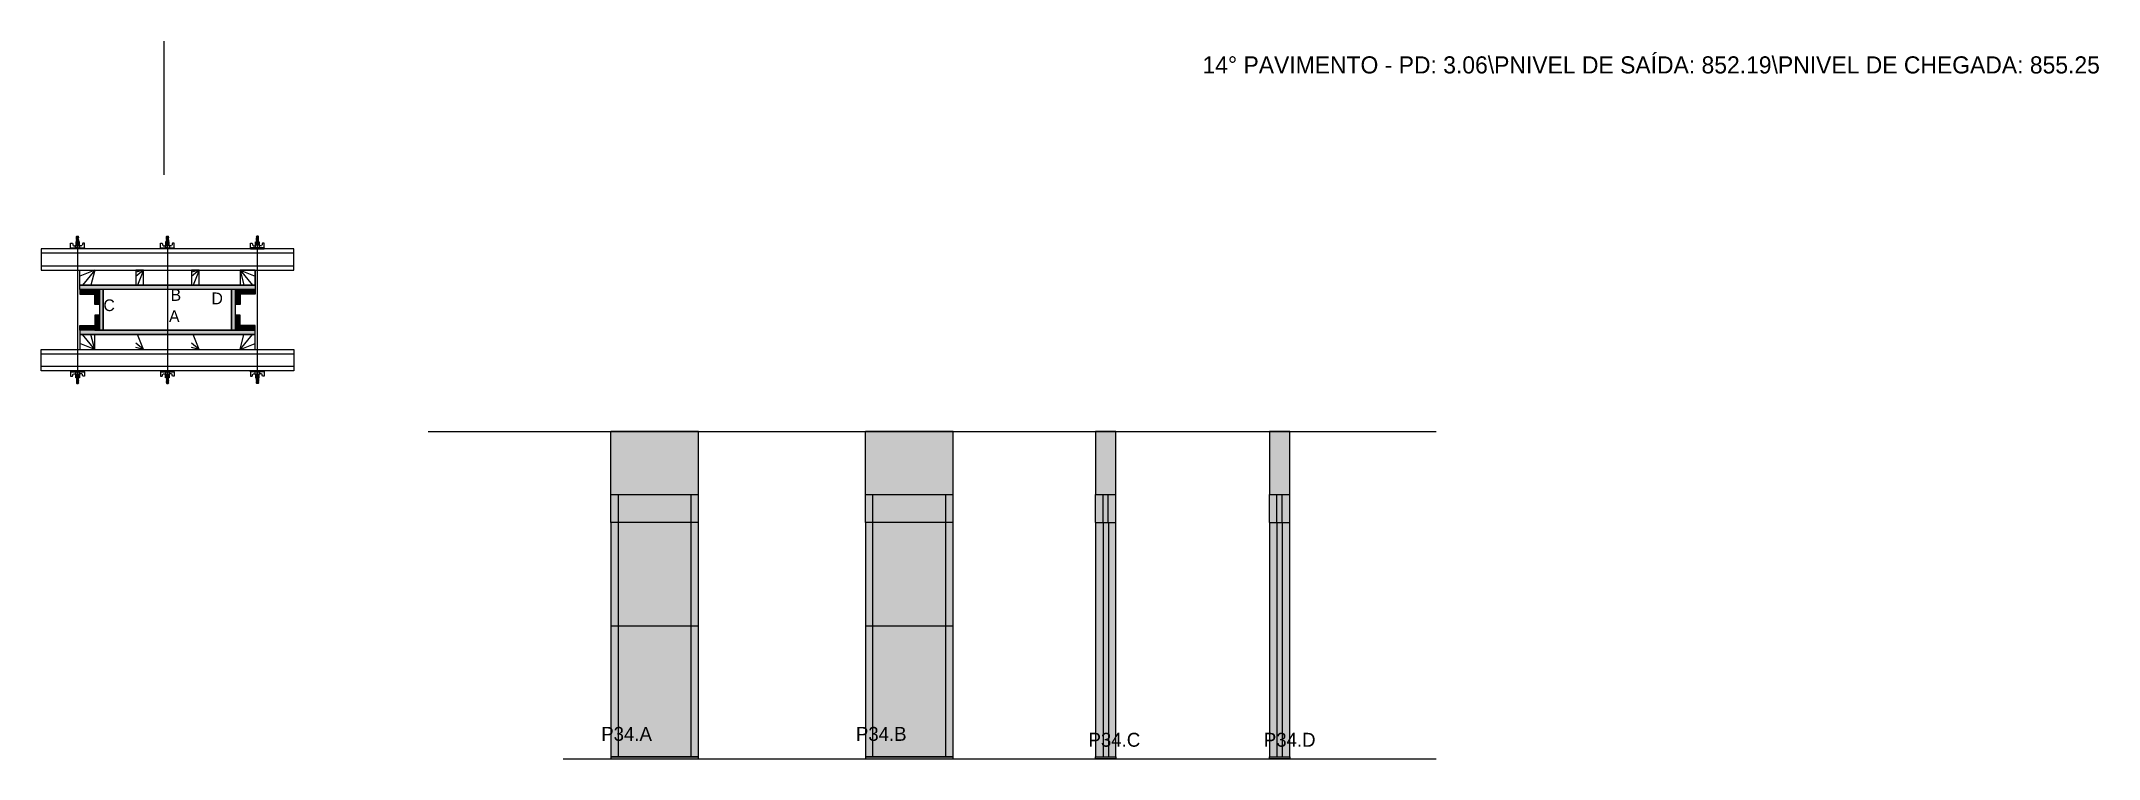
# Model space of a CAD drawing. Header units: metres. Extents: x 7352 to 9275, y 1693 to 2364.
import ezdxf

# ---------------------------------------------------------------- set-up
doc = ezdxf.new("R2010")
doc.units = ezdxf.units.M
for name, color, linetype in [('CHAPA', 7, 'Continuous'), ('COTA', 7, 'Continuous'), ('Hachura', 7, 'Continuous'), ('Madeira', 7, 'Continuous'), ('NOMENCLATURA', 7, 'Continuous'), ('Nível', 7, 'Continuous'), ('Painéis', 7, 'Continuous'), ('Perfil Metálico', 7, 'Continuous'), ('SARR_2.2x7', 7, 'Continuous'), ('SARRAFO', 7, 'Continuous'), ('Texto Seção', 7, 'Continuous'), ('TEXTO_GERAL', 7, 'Continuous')]:
    doc.layers.add(name, color=color, linetype=linetype)

msp = doc.modelspace()

# ---------------------------------------------------------------- hatches: boundary and pattern name
at = {"layer": 'COTA'}
h = msp.add_hatch(color=7, dxfattribs=at)
h.dxf.hatch_style = 1
h.paths.add_polyline_path([(7884.8, 1999.3), (7884.8, 1940.3), (7884.8, 1940.3), (7966.8, 1940.3), (7966.8, 1940.3), (7966.8, 1999.3), (7966.8, 1999.3), (7884.8, 1999.3)])
h = msp.add_hatch(color=7, dxfattribs=at)
h.dxf.hatch_style = 1
h.paths.add_polyline_path([(8122.7, 1999.3), (8122.7, 1940.3), (8122.7, 1940.3), (8204.7, 1940.3), (8204.7, 1940.3), (8204.7, 1999.3), (8204.7, 1999.3), (8122.7, 1999.3)])
h = msp.add_hatch(color=7, dxfattribs=at)
h.dxf.hatch_style = 1
h.paths.add_polyline_path([(8356.7, 1940.3), (8356.7, 1999.3), (8356.7, 1999.3), (8337.7, 1999.3), (8337.7, 1999.3), (8337.7, 1940.3), (8337.7, 1940.3), (8356.7, 1940.3)])
h = msp.add_hatch(color=7, dxfattribs=at)
h.dxf.hatch_style = 1
h.paths.add_polyline_path([(8519.2, 1940.3), (8519.2, 1999.3), (8519.2, 1999.3), (8500.2, 1999.3), (8500.2, 1999.3), (8500.2, 1940.3), (8500.2, 1940.3), (8519.2, 1940.3)])
at = {"layer": 'Hachura'}
h = msp.add_hatch(color=7, dxfattribs=at)
h.dxf.hatch_style = 1
h.paths.add_polyline_path([(7388.4, 2131.9), (7388.4, 2135.9), (7388.4, 2135.9), (7552.4, 2135.9), (7552.4, 2135.9), (7552.4, 2131.9), (7552.4, 2131.9), (7388.4, 2131.9)])
h = msp.add_hatch(color=7, dxfattribs=at)
h.dxf.hatch_style = 1
h.paths.add_polyline_path([(7388.4, 2131.9), (7388.4, 2135.9), (7388.4, 2135.9), (7552.4, 2135.9), (7552.4, 2135.9), (7552.4, 2131.9), (7552.4, 2131.9), (7388.4, 2131.9)])
h = msp.add_hatch(color=7, dxfattribs=at)
h.dxf.hatch_style = 1
h.paths.add_polyline_path([(7402.4, 2131.9), (7402.4, 2127.5), (7402.4, 2127.5), (7388.4, 2127.5), (7388.4, 2127.5), (7388.4, 2131.9), (7388.4, 2131.9), (7402.4, 2131.9)])
h = msp.add_hatch(color=7, dxfattribs=at)
h.dxf.hatch_style = 1
h.paths.add_polyline_path([(7406.8, 2131.9), (7402.4, 2131.9), (7402.4, 2131.9), (7402.4, 2117.9), (7402.4, 2117.9), (7406.8, 2117.9), (7406.8, 2117.9), (7406.8, 2131.9)])
h = msp.add_hatch(color=7, dxfattribs=at)
h.dxf.hatch_style = 1
h.paths.add_polyline_path([(7410.4, 2131.9), (7406.8, 2131.9), (7406.8, 2131.9), (7406.8, 2093.9), (7406.8, 2093.9), (7410.4, 2093.9), (7410.4, 2093.9), (7410.4, 2131.9)])
h = msp.add_hatch(color=7, dxfattribs=at)
h.dxf.hatch_style = 1
h.paths.add_polyline_path([(7410.4, 2131.9), (7406.8, 2131.9), (7406.8, 2131.9), (7406.8, 2093.9), (7406.8, 2093.9), (7410.4, 2093.9), (7410.4, 2093.9), (7410.4, 2131.9)])
h = msp.add_hatch(color=7, dxfattribs=at)
h.dxf.hatch_style = 1
h.paths.add_polyline_path([(7534, 2131.9), (7530.4, 2131.9), (7530.4, 2131.9), (7530.4, 2093.9), (7530.4, 2093.9), (7534, 2093.9), (7534, 2093.9), (7534, 2131.9)])
h = msp.add_hatch(color=7, dxfattribs=at)
h.dxf.hatch_style = 1
h.paths.add_polyline_path([(7534, 2131.9), (7530.4, 2131.9), (7530.4, 2131.9), (7530.4, 2093.9), (7530.4, 2093.9), (7534, 2093.9), (7534, 2093.9), (7534, 2131.9)])
h = msp.add_hatch(color=7, dxfattribs=at)
h.dxf.hatch_style = 1
h.paths.add_polyline_path([(7538.4, 2131.9), (7534, 2131.9), (7534, 2131.9), (7534, 2117.9), (7534, 2117.9), (7538.4, 2117.9), (7538.4, 2117.9), (7538.4, 2131.9)])
h = msp.add_hatch(color=7, dxfattribs=at)
h.dxf.hatch_style = 1
h.paths.add_polyline_path([(7538.4, 2131.9), (7538.4, 2127.5), (7538.4, 2127.5), (7552.4, 2127.5), (7552.4, 2127.5), (7552.4, 2131.9), (7552.4, 2131.9), (7538.4, 2131.9)])
h = msp.add_hatch(color=7, dxfattribs=at)
h.dxf.hatch_style = 1
h.paths.add_polyline_path([(7402.4, 2093.9), (7402.4, 2098.3), (7402.4, 2098.3), (7388.4, 2098.3), (7388.4, 2098.3), (7388.4, 2093.9), (7388.4, 2093.9), (7402.4, 2093.9)])
h = msp.add_hatch(color=7, dxfattribs=at)
h.dxf.hatch_style = 1
h.paths.add_polyline_path([(7406.8, 2093.9), (7402.4, 2093.9), (7402.4, 2093.9), (7402.4, 2107.9), (7402.4, 2107.9), (7406.8, 2107.9), (7406.8, 2107.9), (7406.8, 2093.9)])
h = msp.add_hatch(color=7, dxfattribs=at)
h.dxf.hatch_style = 1
h.paths.add_polyline_path([(7538.4, 2093.9), (7534, 2093.9), (7534, 2093.9), (7534, 2107.9), (7534, 2107.9), (7538.4, 2107.9), (7538.4, 2107.9), (7538.4, 2093.9)])
h = msp.add_hatch(color=7, dxfattribs=at)
h.dxf.hatch_style = 1
h.paths.add_polyline_path([(7538.4, 2093.9), (7538.4, 2098.3), (7538.4, 2098.3), (7552.4, 2098.3), (7552.4, 2098.3), (7552.4, 2093.9), (7552.4, 2093.9), (7538.4, 2093.9)])
h = msp.add_hatch(color=7, dxfattribs=at)
h.dxf.hatch_style = 1
h.paths.add_polyline_path([(7388.4, 2093.9), (7388.4, 2089.9), (7388.4, 2089.9), (7552.4, 2089.9), (7552.4, 2089.9), (7552.4, 2093.9), (7552.4, 2093.9), (7388.4, 2093.9)])
h = msp.add_hatch(color=7, dxfattribs=at)
h.dxf.hatch_style = 1
h.paths.add_polyline_path([(7388.4, 2093.9), (7388.4, 2089.9), (7388.4, 2089.9), (7552.4, 2089.9), (7552.4, 2089.9), (7552.4, 2093.9), (7552.4, 2093.9), (7388.4, 2093.9)])
h = msp.add_hatch(color=7, dxfattribs=at)
h.dxf.hatch_style = 1
h.paths.add_polyline_path([(7966.8, 1940.3), (7884.8, 1940.3), (7884.8, 1940.3), (7884.8, 1693.3), (7884.8, 1693.3), (7966.8, 1693.3), (7966.8, 1693.3), (7966.8, 1940.3)])
h = msp.add_hatch(color=7, dxfattribs=at)
h.dxf.hatch_style = 1
h.paths.add_polyline_path([(8204.7, 1940.3), (8122.7, 1940.3), (8122.7, 1940.3), (8122.7, 1693.3), (8122.7, 1693.3), (8204.7, 1693.3), (8204.7, 1693.3), (8204.7, 1940.3)])
h = msp.add_hatch(color=7, dxfattribs=at)
h.dxf.hatch_style = 1
h.paths.add_polyline_path([(8356.7, 1940.3), (8337.7, 1940.3), (8337.7, 1940.3), (8337.7, 1693.3), (8337.7, 1693.3), (8356.7, 1693.3), (8356.7, 1693.3), (8356.7, 1940.3)])
h = msp.add_hatch(color=7, dxfattribs=at)
h.dxf.hatch_style = 1
h.paths.add_polyline_path([(8519.2, 1940.3), (8500.2, 1940.3), (8500.2, 1940.3), (8500.2, 1693.3), (8500.2, 1693.3), (8519.2, 1693.3), (8519.2, 1693.3), (8519.2, 1940.3)])

# ---------------------------------------------------------------- linework, layer by layer
at = {"layer": 'CHAPA', "color": 7, "lineweight": 25}
for points in [[(7388.4, 2131.9), (7388.4, 2135.9), (7552.4, 2135.9), (7552.4, 2131.9)], [(7388.4, 2131.9), (7388.4, 2135.9), (7552.4, 2135.9), (7552.4, 2131.9)], [(7410.4, 2131.9), (7406.8, 2131.9), (7406.8, 2093.9), (7410.4, 2093.9)], [(7410.4, 2131.9), (7406.8, 2131.9), (7406.8, 2093.9), (7410.4, 2093.9)], [(7534, 2131.9), (7530.4, 2131.9), (7530.4, 2093.9), (7534, 2093.9)], [(7534, 2131.9), (7530.4, 2131.9), (7530.4, 2093.9), (7534, 2093.9)], [(7388.4, 2093.9), (7388.4, 2089.9), (7552.4, 2089.9), (7552.4, 2093.9)], [(7388.4, 2093.9), (7388.4, 2089.9), (7552.4, 2089.9), (7552.4, 2093.9)]]:
    msp.add_lwpolyline(points, close=True, dxfattribs=at)
at = {"layer": 'COTA', "color": 7, "lineweight": 25}
for p, q in [((7884.8, 1940.3), (7884.8, 1999.3)), ((7966.8, 1999.3), (7884.8, 1999.3)), ((7966.8, 1940.3), (7966.8, 1999.3)), ((8204.7, 1999.3), (8122.7, 1999.3)), ((8122.7, 1940.3), (8122.7, 1999.3)), ((8204.7, 1940.3), (8204.7, 1999.3))]:
    msp.add_line(p, q, dxfattribs=at)
for points in [[(8356.7, 1940.3), (8356.7, 1999.3), (8337.7, 1999.3), (8337.7, 1940.3)], [(8519.2, 1940.3), (8519.2, 1999.3), (8500.2, 1999.3), (8500.2, 1940.3)]]:
    msp.add_lwpolyline(points, dxfattribs=at)
at = {"layer": 'Defpoints', "color": 7, "lineweight": 25}
msp.add_line((7467.4, 2239), (7467.4, 2364), dxfattribs=at)
at = {"layer": 'Hachura', "color": 7, "lineweight": 25}
for p, q in [((7379.9, 2169.9), (7379.9, 2175.1)), ((7379.9, 2175.1), (7381.6, 2175.1)), ((7381.6, 2175.1), (7382.2, 2172.9)), ((7384.5, 2173.4), (7388.3, 2173.4)), ((7384.5, 2170.8), (7384.5, 2173.4)), ((7388.1, 2176.6), (7384.7, 2176.6)), ((7388.1, 2176.6), (7384.7, 2176.6)), ((7384.7, 2176.6), (7384.7, 2173.4)), ((7387.4, 2179.7), (7385.2, 2180.8)), ((7387.4, 2178.5), (7385.2, 2179.6)), ((7387.4, 2177.4), (7385.2, 2178.4)), ((7386.5, 2176.6), (7385.2, 2177.3)), ((7385.3, 2181), (7387.4, 2179.9)), ((7385.3, 2179.8), (7387.4, 2178.8)), ((7385.3, 2178.7), (7387.4, 2177.6)), ((7385.4, 2181.4), (7385.7, 2181.7)), ((7385.4, 2181.1), (7385.4, 2181.4)), ((7385.4, 2181.4), (7385.4, 2181.4)), ((7387.3, 2181.4), (7385.4, 2181.4)), ((7385.4, 2181.1), (7387.3, 2180.1)), ((7385.4, 2181.1), (7387.3, 2180.1)), ((7385.4, 2179.9), (7385.4, 2180.6)), ((7387.3, 2179.6), (7385.4, 2180.6)), ((7385.4, 2179.9), (7387.3, 2179)), ((7385.4, 2178.8), (7385.4, 2179.4)), ((7387.3, 2178.5), (7385.4, 2179.4)), ((7385.4, 2179.2), (7385.4, 2179.4)), ((7385.4, 2178.8), (7387.3, 2177.8)), ((7385.4, 2177.6), (7385.4, 2178.3)), ((7387.3, 2177.3), (7385.4, 2178.3)), ((7385.4, 2177.6), (7387.3, 2176.6)), ((7386.3, 2176.6), (7385.4, 2177.1)), ((7385.4, 2176.6), (7385.4, 2177.1)), ((7385.7, 2181.7), (7387, 2181.7)), ((7385.7, 2176.6), (7385.7, 2173.4)), ((7387.3, 2180.8), (7386, 2181.4)), ((7387.4, 2180.9), (7386.3, 2181.4)), ((7386.4, 2180.7), (7386.4, 2048.9)), ((7386.8, 2181.4), (7387.4, 2181.1)), ((7387.3, 2181.4), (7387, 2181.7)), ((7387, 2181.4), (7387.3, 2181.3)), ((7387.3, 2181.3), (7387.3, 2181.4)), ((7387.3, 2180.8), (7387.3, 2180.1)), ((7387.3, 2179), (7387.3, 2179.6)), ((7387.3, 2178.2), (7387.3, 2178.5)), ((7387.3, 2178.2), (7387.3, 2177.8)), ((7387.3, 2177.3), (7387.3, 2176.6)), ((7387.3, 2176.6), (7387.3, 2173.4)), ((7388.1, 2173.4), (7388.1, 2176.6)), ((7388.3, 2173.4), (7388.1, 2173.4)), ((7388.3, 2173.4), (7388.1, 2173.4)), ((7388.3, 2173.4), (7388.3, 2170.8)), ((7391.2, 2175.1), (7390.6, 2172.9)), ((7392.8, 2175.1), (7391.2, 2175.1)), ((7392.8, 2170.8), (7392.8, 2175.1)), ((7463.9, 2169.9), (7463.9, 2175.1)), ((7463.9, 2175.1), (7465.6, 2175.1)), ((7465.6, 2175.1), (7466.2, 2172.9)), ((7468.5, 2173.4), (7472.3, 2173.4)), ((7468.5, 2170.8), (7468.5, 2173.4)), ((7472.1, 2176.6), (7468.7, 2176.6)), ((7472.1, 2176.6), (7468.7, 2176.6)), ((7468.7, 2176.6), (7468.7, 2173.4)), ((7471.4, 2179.7), (7469.2, 2180.8)), ((7471.4, 2178.5), (7469.2, 2179.6)), ((7471.4, 2177.4), (7469.2, 2178.4)), ((7470.5, 2176.6), (7469.2, 2177.3)), ((7469.3, 2181), (7471.4, 2179.9)), ((7469.3, 2179.8), (7471.4, 2178.8)), ((7469.3, 2178.7), (7471.4, 2177.6)), ((7469.4, 2181.4), (7469.7, 2181.7)), ((7469.4, 2181.1), (7469.4, 2181.4)), ((7469.4, 2181.4), (7469.4, 2181.4)), ((7471.3, 2181.4), (7469.4, 2181.4)), ((7469.4, 2181.1), (7471.3, 2180.1)), ((7469.4, 2181.1), (7471.3, 2180.1)), ((7469.4, 2179.9), (7469.4, 2180.6)), ((7471.3, 2179.6), (7469.4, 2180.6)), ((7469.4, 2179.9), (7471.3, 2179)), ((7469.4, 2178.8), (7469.4, 2179.4)), ((7471.3, 2178.5), (7469.4, 2179.4)), ((7469.4, 2179.2), (7469.4, 2179.4)), ((7469.4, 2178.8), (7471.3, 2177.8)), ((7469.4, 2177.6), (7469.4, 2178.3)), ((7471.3, 2177.3), (7469.4, 2178.3)), ((7469.4, 2177.6), (7471.3, 2176.6)), ((7470.3, 2176.6), (7469.4, 2177.1)), ((7469.4, 2176.6), (7469.4, 2177.1)), ((7469.7, 2181.7), (7471, 2181.7)), ((7469.7, 2176.6), (7469.7, 2173.4)), ((7471.3, 2180.8), (7470, 2181.4)), ((7471.4, 2180.9), (7470.3, 2181.4)), ((7470.4, 2180.7), (7470.4, 2048.9)), ((7470.8, 2181.4), (7471.4, 2181.1)), ((7471.3, 2181.4), (7471, 2181.7)), ((7471, 2181.4), (7471.3, 2181.3)), ((7471.3, 2181.3), (7471.3, 2181.4)), ((7471.3, 2180.8), (7471.3, 2180.1)), ((7471.3, 2179), (7471.3, 2179.6)), ((7471.3, 2178.2), (7471.3, 2178.5)), ((7471.3, 2178.2), (7471.3, 2177.8)), ((7471.3, 2177.3), (7471.3, 2176.6)), ((7471.3, 2176.6), (7471.3, 2173.4)), ((7472.1, 2173.4), (7472.1, 2176.6)), ((7472.3, 2173.4), (7472.1, 2173.4)), ((7472.3, 2173.4), (7472.1, 2173.4)), ((7472.3, 2173.4), (7472.3, 2170.8)), ((7475.2, 2175.1), (7474.6, 2172.9)), ((7476.8, 2175.1), (7475.2, 2175.1)), ((7476.8, 2170.8), (7476.8, 2175.1)), ((7547.9, 2170.8), (7547.9, 2175.1)), ((7547.9, 2175.1), (7549.6, 2175.1)), ((7549.6, 2175.1), (7550.2, 2172.9)), ((7556.3, 2173.4), (7552.5, 2173.4)), ((7552.5, 2173.4), (7552.5, 2170.8)), ((7552.5, 2173.4), (7552.7, 2173.4)), ((7552.5, 2173.4), (7552.7, 2173.4)), ((7552.7, 2176.6), (7556.1, 2176.6)), ((7552.7, 2176.6), (7556.1, 2176.6)), ((7552.7, 2173.4), (7552.7, 2176.6)), ((7554, 2181.4), (7553.3, 2181.1)), ((7555.5, 2181), (7553.3, 2179.9)), ((7555.5, 2179.8), (7553.3, 2178.8)), ((7555.5, 2178.7), (7553.3, 2177.6)), ((7553.4, 2180.9), (7554.5, 2181.4)), ((7553.4, 2179.7), (7555.5, 2180.8)), ((7553.4, 2178.5), (7555.5, 2179.6)), ((7553.4, 2177.4), (7555.5, 2178.4)), ((7553.5, 2181.4), (7553.8, 2181.7)), ((7553.7, 2181.4), (7553.5, 2181.3)), ((7553.5, 2181.3), (7553.5, 2181.4)), ((7553.5, 2180.8), (7554.8, 2181.4)), ((7553.5, 2181.4), (7555.4, 2181.4)), ((7555.4, 2181.1), (7553.5, 2180.1)), ((7555.4, 2181.1), (7553.5, 2180.1)), ((7553.5, 2180.8), (7553.5, 2180.1)), ((7553.5, 2179.6), (7555.4, 2180.6)), ((7555.4, 2179.9), (7553.5, 2179)), ((7553.5, 2179), (7553.5, 2179.6)), ((7553.5, 2178.5), (7555.4, 2179.4)), ((7555.4, 2178.8), (7553.5, 2177.8)), ((7553.5, 2178.2), (7553.5, 2178.5)), ((7553.5, 2177.3), (7555.4, 2178.3)), ((7553.5, 2178.2), (7553.5, 2177.8)), ((7555.4, 2177.6), (7553.5, 2176.6)), ((7553.5, 2177.3), (7553.5, 2176.6)), ((7553.5, 2176.6), (7553.5, 2173.4)), ((7555.1, 2181.7), (7553.8, 2181.7)), ((7554.3, 2176.6), (7555.5, 2177.3)), ((7554.4, 2180.7), (7554.4, 2048.9)), ((7554.5, 2176.6), (7555.4, 2177.1)), ((7555, 2176.6), (7555, 2173.4)), ((7555.4, 2181.4), (7555.1, 2181.7)), ((7555.4, 2181.1), (7555.4, 2181.4)), ((7555.4, 2181.4), (7555.4, 2181.4)), ((7555.4, 2179.9), (7555.4, 2180.6)), ((7555.4, 2178.8), (7555.4, 2179.4)), ((7555.4, 2179.2), (7555.4, 2179.4)), ((7555.4, 2177.6), (7555.4, 2178.3)), ((7555.4, 2176.6), (7555.4, 2177.1)), ((7556.1, 2176.6), (7556.1, 2173.4)), ((7556.3, 2170.8), (7556.3, 2173.4)), ((7559.2, 2175.1), (7558.6, 2172.9)), ((7560.8, 2175.1), (7559.2, 2175.1)), ((7560.8, 2169.9), (7560.8, 2175.1)), ((7379.9, 2170.8), (7392.8, 2170.8)), ((7379.9, 2170.8), (7385.1, 2170.8)), ((7392.8, 2169.9), (7379.9, 2169.9)), ((7380.1, 2170.9), (7380.1, 2169.9)), ((7380.3, 2170.9), (7380.3, 2169.9)), ((7380.6, 2170.9), (7380.6, 2169.9)), ((7381.1, 2170.9), (7381.1, 2169.9)), ((7381.9, 2170.9), (7381.9, 2169.9)), ((7382.5, 2172.6), (7384.5, 2172.6)), ((7383.3, 2170.9), (7383.3, 2169.9)), ((7391.9, 2169.9), (7384.1, 2169.9)), ((7386.4, 2170.8), (7384.5, 2170.8)), ((7385.1, 2170.8), (7385.7, 2170.8)), ((7385.4, 2170.5), (7385.4, 2170.7)), ((7385.4, 2170.1), (7385.4, 2170.5)), ((7386.1, 2170.8), (7386.1, 2172.8)), ((7386.4, 2170.8), (7386.4, 2169.9)), ((7386.6, 2172.8), (7386.6, 2170.8)), ((7387.4, 2170.7), (7387.4, 2170.3)), ((7390.3, 2172.6), (7388.3, 2172.6)), ((7389.4, 2170.9), (7389.4, 2169.9)), ((7390.8, 2170.9), (7390.8, 2169.9)), ((7391.7, 2170.9), (7391.7, 2169.9)), ((7392.1, 2170.9), (7392.1, 2169.9)), ((7392.5, 2170.9), (7392.5, 2169.9)), ((7392.7, 2170.9), (7392.7, 2169.9)), ((7392.8, 2170.8), (7392.8, 2169.9)), ((7463.9, 2170.8), (7476.8, 2170.8)), ((7463.9, 2170.8), (7469.1, 2170.8)), ((7476.8, 2169.9), (7463.9, 2169.9)), ((7464.1, 2170.9), (7464.1, 2169.9)), ((7464.3, 2170.9), (7464.3, 2169.9)), ((7464.6, 2170.9), (7464.6, 2169.9)), ((7465.1, 2170.9), (7465.1, 2169.9)), ((7465.9, 2170.9), (7465.9, 2169.9)), ((7466.5, 2172.6), (7468.5, 2172.6)), ((7467.3, 2170.9), (7467.3, 2169.9)), ((7475.9, 2169.9), (7468.1, 2169.9)), ((7470.4, 2170.8), (7468.5, 2170.8)), ((7469.1, 2170.8), (7469.7, 2170.8)), ((7469.4, 2170.5), (7469.4, 2170.7)), ((7469.4, 2170.1), (7469.4, 2170.5)), ((7470.1, 2170.8), (7470.1, 2172.8)), ((7470.4, 2170.8), (7470.4, 2169.9)), ((7470.6, 2172.8), (7470.6, 2170.8)), ((7471.4, 2170.7), (7471.4, 2170.3)), ((7474.3, 2172.6), (7472.3, 2172.6)), ((7473.4, 2170.9), (7473.4, 2169.9)), ((7474.8, 2170.9), (7474.8, 2169.9)), ((7475.7, 2170.9), (7475.7, 2169.9)), ((7476.1, 2170.9), (7476.1, 2169.9)), ((7476.5, 2170.9), (7476.5, 2169.9)), ((7476.7, 2170.9), (7476.7, 2169.9)), ((7476.8, 2170.8), (7476.8, 2169.9)), ((7560.8, 2170.8), (7547.9, 2170.8)), ((7547.9, 2170.8), (7547.9, 2169.9)), ((7547.9, 2169.9), (7560.8, 2169.9)), ((7548.1, 2170.9), (7548.1, 2169.9)), ((7548.3, 2170.9), (7548.3, 2169.9)), ((7548.6, 2170.9), (7548.6, 2169.9)), ((7548.9, 2169.9), (7556.7, 2169.9)), ((7549.1, 2170.9), (7549.1, 2169.9)), ((7549.9, 2170.9), (7549.9, 2169.9)), ((7550.5, 2172.6), (7552.5, 2172.6)), ((7551.4, 2170.9), (7551.4, 2169.9)), ((7553.4, 2170.7), (7553.4, 2170.3)), ((7554.2, 2172.8), (7554.2, 2170.8)), ((7554.4, 2170.8), (7556.3, 2170.8)), ((7554.4, 2170.8), (7554.4, 2169.9)), ((7554.7, 2170.8), (7554.7, 2172.8)), ((7555.7, 2170.8), (7555, 2170.8)), ((7555.3, 2170.5), (7555.3, 2170.7)), ((7555.3, 2170.1), (7555.3, 2170.5)), ((7560.8, 2170.8), (7555.7, 2170.8)), ((7558.3, 2172.6), (7556.3, 2172.6)), ((7557.4, 2170.9), (7557.4, 2169.9)), ((7558.8, 2170.9), (7558.8, 2169.9)), ((7559.7, 2170.9), (7559.7, 2169.9)), ((7560.1, 2170.9), (7560.1, 2169.9)), ((7560.5, 2170.9), (7560.5, 2169.9)), ((7560.7, 2170.9), (7560.7, 2169.9)), ((7392.8, 2055.9), (7379.9, 2055.9)), ((7379.9, 2055.9), (7379.9, 2050.8)), ((7379.9, 2055), (7392.8, 2055)), ((7379.9, 2055), (7385.1, 2055)), ((7379.9, 2050.8), (7381.6, 2050.8)), ((7380.1, 2055), (7380.1, 2055.9)), ((7380.3, 2055), (7380.3, 2055.9)), ((7380.6, 2055), (7380.6, 2055.9)), ((7381.1, 2055), (7381.1, 2055.9)), ((7381.6, 2050.8), (7382.2, 2053)), ((7381.9, 2055), (7381.9, 2055.9)), ((7382.5, 2053.2), (7384.5, 2053.2)), ((7383.3, 2055), (7383.3, 2055.9)), ((7391.9, 2055.9), (7384.1, 2055.9)), ((7386.4, 2055), (7384.5, 2055)), ((7384.5, 2055), (7384.5, 2052.5)), ((7384.5, 2052.5), (7388.3, 2052.5)), ((7384.7, 2049.2), (7384.7, 2052.5)), ((7388.1, 2049.3), (7384.7, 2049.3)), ((7388.1, 2049.2), (7384.7, 2049.2)), ((7385.1, 2055), (7385.7, 2055)), ((7386.5, 2049.2), (7385.2, 2048.6)), ((7387.4, 2048.5), (7385.2, 2047.4)), ((7387.4, 2047.3), (7385.2, 2046.3)), ((7387.4, 2046.2), (7385.2, 2045.1)), ((7385.3, 2047.2), (7387.4, 2048.3)), ((7385.3, 2046), (7387.4, 2047.1)), ((7385.3, 2044.9), (7387.4, 2046)), ((7385.4, 2055.8), (7385.4, 2055.4)), ((7385.4, 2055.4), (7385.4, 2055.1)), ((7385.4, 2048.3), (7387.3, 2049.2)), ((7386.3, 2049.2), (7385.4, 2048.8)), ((7385.4, 2049.2), (7385.4, 2048.8)), ((7387.3, 2048.6), (7385.4, 2047.6)), ((7385.4, 2048.3), (7385.4, 2047.6)), ((7385.4, 2047.1), (7387.3, 2048.1)), ((7387.3, 2047.4), (7385.4, 2046.5)), ((7385.4, 2047.1), (7385.4, 2046.5)), ((7385.4, 2045.9), (7387.3, 2046.9)), ((7385.4, 2046.7), (7385.4, 2046.5)), ((7387.3, 2046.3), (7385.4, 2045.3)), ((7385.4, 2045.9), (7385.4, 2045.3)), ((7385.4, 2044.8), (7387.3, 2045.7)), ((7385.4, 2044.8), (7387.3, 2045.7)), ((7385.4, 2044.8), (7385.4, 2044.5)), ((7385.4, 2044.5), (7385.4, 2044.5)), ((7385.4, 2044.5), (7385.7, 2044.1)), ((7387.3, 2044.5), (7385.4, 2044.5)), ((7385.7, 2049.2), (7385.7, 2052.5)), ((7385.7, 2044.1), (7387, 2044.1)), ((7387.3, 2045.1), (7386, 2044.5)), ((7386.1, 2055), (7386.1, 2053)), ((7387.4, 2045), (7386.3, 2044.5)), ((7386.4, 2055), (7386.4, 2055.9)), ((7386.6, 2053), (7386.6, 2055)), ((7386.8, 2044.5), (7387.4, 2044.8)), ((7387, 2044.5), (7387.3, 2044.6)), ((7387.3, 2044.5), (7387, 2044.1)), ((7387.3, 2049.2), (7387.3, 2052.5)), ((7387.3, 2048.6), (7387.3, 2049.2)), ((7387.3, 2047.6), (7387.3, 2048.1)), ((7387.3, 2047.6), (7387.3, 2047.4)), ((7387.3, 2046.9), (7387.3, 2046.3)), ((7387.3, 2045.1), (7387.3, 2045.7)), ((7387.3, 2044.6), (7387.3, 2044.5)), ((7387.4, 2055.2), (7387.4, 2055.6)), ((7388.1, 2052.5), (7388.1, 2049.2)), ((7388.3, 2052.5), (7388.1, 2052.5)), ((7388.3, 2052.5), (7388.1, 2052.5)), ((7388.3, 2052.5), (7388.3, 2055)), ((7390.3, 2053.2), (7388.3, 2053.2)), ((7389.4, 2055), (7389.4, 2055.9)), ((7391.2, 2050.8), (7390.6, 2053)), ((7390.8, 2055), (7390.8, 2055.9)), ((7392.8, 2050.8), (7391.2, 2050.8)), ((7391.7, 2055), (7391.7, 2055.9)), ((7392.1, 2055), (7392.1, 2055.9)), ((7392.5, 2055), (7392.5, 2055.9)), ((7392.7, 2055), (7392.7, 2055.9)), ((7392.8, 2055), (7392.8, 2055.9)), ((7392.8, 2055), (7392.8, 2050.8)), ((7476.8, 2055.9), (7463.9, 2055.9)), ((7463.9, 2055.9), (7463.9, 2050.8)), ((7463.9, 2055), (7476.8, 2055)), ((7463.9, 2055), (7469.1, 2055)), ((7463.9, 2050.8), (7465.6, 2050.8)), ((7464.1, 2055), (7464.1, 2055.9)), ((7464.3, 2055), (7464.3, 2055.9)), ((7464.6, 2055), (7464.6, 2055.9)), ((7465.1, 2055), (7465.1, 2055.9)), ((7465.6, 2050.8), (7466.2, 2053)), ((7465.9, 2055), (7465.9, 2055.9)), ((7466.5, 2053.2), (7468.5, 2053.2)), ((7467.3, 2055), (7467.3, 2055.9)), ((7475.9, 2055.9), (7468.1, 2055.9)), ((7470.4, 2055), (7468.5, 2055)), ((7468.5, 2055), (7468.5, 2052.5)), ((7468.5, 2052.5), (7472.3, 2052.5)), ((7468.7, 2049.2), (7468.7, 2052.5)), ((7472.1, 2049.3), (7468.7, 2049.3)), ((7472.1, 2049.2), (7468.7, 2049.2)), ((7469.1, 2055), (7469.7, 2055)), ((7470.5, 2049.2), (7469.2, 2048.6)), ((7471.4, 2048.5), (7469.2, 2047.4)), ((7471.4, 2047.3), (7469.2, 2046.3)), ((7471.4, 2046.2), (7469.2, 2045.1)), ((7469.3, 2047.2), (7471.4, 2048.3)), ((7469.3, 2046), (7471.4, 2047.1)), ((7469.3, 2044.9), (7471.4, 2046)), ((7469.4, 2055.8), (7469.4, 2055.4)), ((7469.4, 2055.4), (7469.4, 2055.1)), ((7469.4, 2048.3), (7471.3, 2049.2)), ((7470.3, 2049.2), (7469.4, 2048.8)), ((7469.4, 2049.2), (7469.4, 2048.8)), ((7471.3, 2048.6), (7469.4, 2047.6)), ((7469.4, 2048.3), (7469.4, 2047.6)), ((7469.4, 2047.1), (7471.3, 2048.1)), ((7471.3, 2047.4), (7469.4, 2046.5)), ((7469.4, 2047.1), (7469.4, 2046.5)), ((7469.4, 2045.9), (7471.3, 2046.9)), ((7469.4, 2046.7), (7469.4, 2046.5)), ((7471.3, 2046.3), (7469.4, 2045.3)), ((7469.4, 2045.9), (7469.4, 2045.3)), ((7469.4, 2044.8), (7471.3, 2045.7)), ((7469.4, 2044.8), (7471.3, 2045.7)), ((7469.4, 2044.8), (7469.4, 2044.5)), ((7469.4, 2044.5), (7469.4, 2044.5)), ((7469.4, 2044.5), (7469.7, 2044.1)), ((7471.3, 2044.5), (7469.4, 2044.5)), ((7469.7, 2049.2), (7469.7, 2052.5)), ((7469.7, 2044.1), (7471, 2044.1)), ((7471.3, 2045.1), (7470, 2044.5)), ((7470.1, 2055), (7470.1, 2053)), ((7471.4, 2045), (7470.3, 2044.5)), ((7470.4, 2055), (7470.4, 2055.9)), ((7470.6, 2053), (7470.6, 2055)), ((7470.8, 2044.5), (7471.4, 2044.8)), ((7471, 2044.5), (7471.3, 2044.6)), ((7471.3, 2044.5), (7471, 2044.1)), ((7471.3, 2049.2), (7471.3, 2052.5)), ((7471.3, 2048.6), (7471.3, 2049.2)), ((7471.3, 2047.6), (7471.3, 2048.1)), ((7471.3, 2047.6), (7471.3, 2047.4)), ((7471.3, 2046.9), (7471.3, 2046.3)), ((7471.3, 2045.1), (7471.3, 2045.7)), ((7471.3, 2044.6), (7471.3, 2044.5)), ((7471.4, 2055.2), (7471.4, 2055.6)), ((7472.1, 2052.5), (7472.1, 2049.2)), ((7472.3, 2052.5), (7472.1, 2052.5)), ((7472.3, 2052.5), (7472.1, 2052.5)), ((7472.3, 2052.5), (7472.3, 2055)), ((7474.3, 2053.2), (7472.3, 2053.2)), ((7473.4, 2055), (7473.4, 2055.9)), ((7475.2, 2050.8), (7474.6, 2053)), ((7474.8, 2055), (7474.8, 2055.9)), ((7476.8, 2050.8), (7475.2, 2050.8)), ((7475.7, 2055), (7475.7, 2055.9)), ((7476.1, 2055), (7476.1, 2055.9)), ((7476.5, 2055), (7476.5, 2055.9)), ((7476.7, 2055), (7476.7, 2055.9)), ((7476.8, 2055), (7476.8, 2055.9)), ((7476.8, 2055), (7476.8, 2050.8)), ((7547.9, 2055.9), (7560.8, 2055.9)), ((7547.9, 2055), (7547.9, 2055.9)), ((7560.8, 2055), (7547.9, 2055)), ((7547.9, 2055), (7547.9, 2050.8)), ((7547.9, 2050.8), (7549.6, 2050.8)), ((7548.1, 2055), (7548.1, 2055.9)), ((7548.3, 2055), (7548.3, 2055.9)), ((7548.6, 2055), (7548.6, 2055.9)), ((7548.9, 2055.9), (7556.7, 2055.9)), ((7549.1, 2055), (7549.1, 2055.9)), ((7549.6, 2050.8), (7550.2, 2053)), ((7549.9, 2055), (7549.9, 2055.9)), ((7550.5, 2053.2), (7552.5, 2053.2)), ((7551.4, 2055), (7551.4, 2055.9)), ((7552.5, 2052.5), (7552.5, 2055)), ((7556.3, 2052.5), (7552.5, 2052.5)), ((7552.5, 2052.5), (7552.7, 2052.5)), ((7552.5, 2052.5), (7552.7, 2052.5)), ((7552.7, 2052.5), (7552.7, 2049.2)), ((7552.7, 2049.3), (7556.1, 2049.3)), ((7552.7, 2049.2), (7556.1, 2049.2)), ((7555.5, 2047.2), (7553.3, 2048.3)), ((7555.5, 2046), (7553.3, 2047.1)), ((7555.5, 2044.9), (7553.3, 2046)), ((7554, 2044.5), (7553.3, 2044.8)), ((7553.4, 2055.2), (7553.4, 2055.6)), ((7553.4, 2048.5), (7555.5, 2047.4)), ((7553.4, 2047.3), (7555.5, 2046.3)), ((7553.4, 2046.2), (7555.5, 2045.1)), ((7553.4, 2045), (7554.5, 2044.5)), ((7553.5, 2049.2), (7553.5, 2052.5)), ((7553.5, 2048.6), (7553.5, 2049.2)), ((7555.4, 2048.3), (7553.5, 2049.2)), ((7553.5, 2048.6), (7555.4, 2047.6)), ((7553.5, 2047.6), (7553.5, 2048.1)), ((7555.4, 2047.1), (7553.5, 2048.1)), ((7553.5, 2047.6), (7553.5, 2047.4)), ((7553.5, 2047.4), (7555.4, 2046.5)), ((7553.5, 2046.9), (7553.5, 2046.3)), ((7555.4, 2045.9), (7553.5, 2046.9)), ((7553.5, 2046.3), (7555.4, 2045.3)), ((7555.4, 2044.8), (7553.5, 2045.7)), ((7553.5, 2045.1), (7553.5, 2045.7)), ((7555.4, 2044.8), (7553.5, 2045.7)), ((7553.5, 2045.1), (7554.8, 2044.5)), ((7553.7, 2044.5), (7553.5, 2044.6)), ((7553.5, 2044.6), (7553.5, 2044.5)), ((7553.5, 2044.5), (7553.8, 2044.1)), ((7553.5, 2044.5), (7555.4, 2044.5)), ((7555.1, 2044.1), (7553.8, 2044.1)), ((7554.2, 2053), (7554.2, 2055)), ((7554.3, 2049.2), (7555.5, 2048.6)), ((7554.4, 2055), (7554.4, 2055.9)), ((7554.4, 2055), (7556.3, 2055)), ((7554.5, 2049.2), (7555.4, 2048.8)), ((7554.7, 2055), (7554.7, 2053)), ((7555.7, 2055), (7555, 2055)), ((7555, 2049.2), (7555, 2052.5)), ((7555.4, 2044.5), (7555.1, 2044.1)), ((7555.3, 2055.8), (7555.3, 2055.4)), ((7555.3, 2055.4), (7555.3, 2055.1)), ((7555.4, 2049.2), (7555.4, 2048.8)), ((7555.4, 2048.3), (7555.4, 2047.6)), ((7555.4, 2047.1), (7555.4, 2046.5)), ((7555.4, 2046.7), (7555.4, 2046.5)), ((7555.4, 2045.9), (7555.4, 2045.3)), ((7555.4, 2044.8), (7555.4, 2044.5)), ((7555.4, 2044.5), (7555.4, 2044.5)), ((7560.8, 2055), (7555.7, 2055)), ((7556.1, 2049.2), (7556.1, 2052.5)), ((7556.3, 2055), (7556.3, 2052.5)), ((7558.3, 2053.2), (7556.3, 2053.2)), ((7557.4, 2055), (7557.4, 2055.9)), ((7559.2, 2050.8), (7558.6, 2053)), ((7558.8, 2055), (7558.8, 2055.9)), ((7560.8, 2050.8), (7559.2, 2050.8)), ((7559.7, 2055), (7559.7, 2055.9)), ((7560.1, 2055), (7560.1, 2055.9)), ((7560.5, 2055), (7560.5, 2055.9)), ((7560.7, 2055), (7560.7, 2055.9)), ((7560.8, 2055.9), (7560.8, 2050.8))]:
    msp.add_line(p, q, dxfattribs=at)
at = {"layer": 'Madeira', "color": 7, "lineweight": 25}
for p, q in [((7402.4, 2149.9), (7388.4, 2144.5)), ((7402.4, 2149.9), (7390.9, 2135.9)), ((7402.4, 2149.9), (7398.9, 2135.9)), ((7447.9, 2149.9), (7440.9, 2144.2)), ((7447.9, 2149.9), (7440.9, 2148.2)), ((7447.9, 2149.9), (7442.5, 2136)), ((7499.9, 2149.9), (7492.9, 2144.2)), ((7499.9, 2149.9), (7492.9, 2148.2)), ((7499.9, 2149.9), (7494.5, 2136)), ((7538.4, 2150), (7549.9, 2135.9)), ((7538.4, 2150), (7541.9, 2136)), ((7538.4, 2150), (7552.4, 2144.5)), ((7402.4, 2075.9), (7388.4, 2081.4)), ((7402.4, 2075.9), (7390.9, 2089.9)), ((7402.4, 2075.9), (7398.9, 2089.9)), ((7447.9, 2075.9), (7440.9, 2081.7)), ((7447.9, 2075.9), (7440.9, 2077.7)), ((7447.9, 2075.9), (7442.5, 2089.9)), ((7499.9, 2075.9), (7492.9, 2081.7)), ((7499.9, 2075.9), (7492.9, 2077.7)), ((7499.9, 2075.9), (7494.5, 2089.9)), ((7538.4, 2075.9), (7549.9, 2089.9)), ((7538.4, 2075.9), (7541.9, 2089.9)), ((7538.4, 2075.9), (7552.4, 2081.4))]:
    msp.add_line(p, q, dxfattribs=at)
for points in [[(7552.4, 2150), (7552.4, 2136), (7388.4, 2136), (7388.4, 2150)], [(7447.9, 2149.9), (7440.9, 2150), (7440.9, 2136), (7447.9, 2135.9)], [(7499.9, 2149.9), (7492.9, 2150), (7492.9, 2136), (7499.9, 2135.9)], [(7538.4, 2150), (7538.4, 2136), (7552.4, 2135.9), (7552.4, 2149.9)], [(7402.4, 2075.9), (7402.4, 2089.9), (7388.4, 2089.9), (7388.4, 2075.9)], [(7552.4, 2075.9), (7552.4, 2089.9), (7388.4, 2089.9), (7388.4, 2075.9)]]:
    msp.add_lwpolyline(points, close=True, dxfattribs=at)
at = {"layer": 'Nível', "color": 7, "lineweight": 25}
for p, q in [((7714.1, 1999.3), (8656.2, 1999.3)), ((7840.3, 1693.3), (8656.2, 1693.3))]:
    msp.add_line(p, q, dxfattribs=at)
at = {"layer": 'Painéis', "color": 7, "lineweight": 25}
for p, q in [((7884.8, 1940.3), (7966.8, 1940.3)), ((7884.8, 1914.3), (7884.8, 1940.3)), ((7966.8, 1914.3), (7966.8, 1940.3)), ((8122.7, 1940.3), (8204.7, 1940.3)), ((8122.7, 1914.3), (8122.7, 1940.3)), ((8204.7, 1914.3), (8204.7, 1940.3)), ((8337.7, 1940.3), (8356.7, 1940.3)), ((8337.7, 1914.3), (8337.7, 1940.3)), ((8356.7, 1914.3), (8356.7, 1940.3)), ((8500.2, 1940.3), (8519.2, 1940.3)), ((8500.2, 1914.3), (8500.2, 1940.3)), ((8519.2, 1914.3), (8519.2, 1940.3)), ((7884.8, 1914.3), (7884.8, 1817.3)), ((7966.8, 1914.3), (7884.8, 1914.3)), ((7966.8, 1817.3), (7966.8, 1914.3)), ((8122.7, 1914.3), (8122.7, 1817.3)), ((8204.7, 1914.3), (8122.7, 1914.3)), ((8204.7, 1817.3), (8204.7, 1914.3)), ((8337.7, 1914.3), (8337.7, 1695.3)), ((8337.7, 1914.3), (8356.7, 1914.3)), ((8356.7, 1695.3), (8356.7, 1914.3)), ((8500.2, 1914.3), (8500.2, 1695.3)), ((8500.2, 1914.3), (8519.2, 1914.3)), ((8519.2, 1695.3), (8519.2, 1914.3)), ((7884.8, 1817.3), (7884.8, 1693.3)), ((7966.8, 1817.3), (7884.8, 1817.3)), ((7966.8, 1693.3), (7966.8, 1817.3)), ((8122.7, 1817.3), (8122.7, 1693.3)), ((8204.7, 1817.3), (8122.7, 1817.3)), ((8204.7, 1693.3), (8204.7, 1817.3)), ((7884.8, 1695.3), (7966.8, 1695.3)), ((8122.7, 1695.3), (8204.7, 1695.3)), ((8337.7, 1695.3), (8356.7, 1695.3)), ((8500.2, 1695.3), (8519.2, 1695.3))]:
    msp.add_line(p, q, dxfattribs=at)
for points in [[(7530.4, 2093.9), (7530.4, 2131.9), (7410.4, 2131.9), (7410.4, 2093.9)], [(7966.8, 1695.3), (7884.8, 1695.3), (7884.8, 1693.3), (7966.8, 1693.3)], [(8204.7, 1695.3), (8122.7, 1695.3), (8122.7, 1693.3), (8204.7, 1693.3)], [(8337.7, 1695.3), (8356.7, 1695.3), (8356.7, 1693.3), (8337.7, 1693.3)], [(8500.2, 1695.3), (8519.2, 1695.3), (8519.2, 1693.3), (8500.2, 1693.3)]]:
    msp.add_lwpolyline(points, close=True, dxfattribs=at)
at = {"layer": 'Perfil Metálico', "color": 7, "lineweight": 25}
for points in [[(7352.4, 2169.9), (7352.4, 2149.9), (7588.4, 2149.9), (7588.4, 2169.9)], [(7588.4, 2153.9), (7588.4, 2165.9), (7352.4, 2165.9), (7352.4, 2153.9)], [(7352.4, 2055.9), (7352.4, 2075.9), (7588.4, 2075.9), (7588.4, 2055.9)], [(7588.4, 2071.9), (7588.4, 2059.9), (7352.4, 2059.9), (7352.4, 2071.9)]]:
    msp.add_lwpolyline(points, close=True, dxfattribs=at)
at = {"layer": 'SARR_2.2x7', "color": 7, "lineweight": 25}
for p, q in [((7891.8, 1914.3), (7891.8, 1940.3)), ((7959.8, 1914.3), (7959.8, 1940.3)), ((8129.7, 1914.3), (8129.7, 1940.3)), ((8197.7, 1914.3), (8197.7, 1940.3)), ((8344.7, 1914.3), (8344.7, 1940.3)), ((8349.6, 1914.3), (8349.6, 1940.3)), ((8507.1, 1914.3), (8507.1, 1940.3)), ((8512.1, 1914.3), (8512.1, 1940.3)), ((7891.8, 1817.3), (7891.8, 1914.3)), ((7959.8, 1817.3), (7959.8, 1914.3)), ((8129.7, 1817.3), (8129.7, 1914.3)), ((8197.7, 1817.3), (8197.7, 1914.3)), ((8344.7, 1914.3), (8344.7, 1695.3)), ((8349.7, 1914.3), (8349.7, 1695.3)), ((8507.2, 1914.3), (8507.2, 1695.3)), ((8512.2, 1914.3), (8512.2, 1695.3)), ((7891.8, 1695.3), (7891.8, 1817.3)), ((7959.8, 1695.3), (7959.8, 1817.3)), ((8129.7, 1695.3), (8129.7, 1817.3)), ((8197.7, 1695.3), (8197.7, 1817.3)), ((7891.8, 1695.3), (7891.8, 1695.3)), ((7959.8, 1695.3), (7959.8, 1695.3)), ((8129.7, 1695.3), (8129.7, 1695.3)), ((8197.7, 1695.3), (8197.7, 1695.3))]:
    msp.add_line(p, q, dxfattribs=at)
at = {"layer": 'SARRAFO', "color": 7, "lineweight": 25}
for points in [[(7388.4, 2127.5), (7402.4, 2127.5), (7402.4, 2131.9), (7388.4, 2131.9)], [(7402.4, 2117.9), (7402.4, 2131.9), (7406.8, 2131.9), (7406.8, 2117.9)], [(7534, 2117.9), (7534, 2131.9), (7538.4, 2131.9), (7538.4, 2117.9)], [(7552.4, 2127.5), (7538.4, 2127.5), (7538.4, 2131.9), (7552.4, 2131.9)], [(7388.4, 2098.3), (7402.4, 2098.3), (7402.4, 2093.9), (7388.4, 2093.9)], [(7402.4, 2107.9), (7402.4, 2093.9), (7406.8, 2093.9), (7406.8, 2107.9)], [(7534, 2107.9), (7534, 2093.9), (7538.4, 2093.9), (7538.4, 2107.9)], [(7552.4, 2098.3), (7538.4, 2098.3), (7538.4, 2093.9), (7552.4, 2093.9)]]:
    msp.add_lwpolyline(points, close=True, dxfattribs=at)

# ---------------------------------------------------------------- texts
at = {"layer": 'NOMENCLATURA', "color": 7, "lineweight": 25}
msp.add_text('14° PAVIMENTO - PD: 3.06\\PNIVEL DE SAÍDA: 852.19\\PNIVEL DE CHEGADA: 855.25', height=16, dxfattribs=at).set_placement((8437.7, 2333.8))
at = {"layer": 'Texto Seção', "color": 7, "lineweight": 25}
for s, p in [('P34.A', (7875.8, 1710.1)), ('P34.B', (8113.8, 1710.1)), ('P34.C', (8331.2, 1704.6)), ('P34.D', (8495, 1704.6))]:
    msp.add_text(s, height=13, dxfattribs=at).set_placement(p)
at = {"layer": 'TEXTO_GERAL', "color": 7, "lineweight": 25}
for s, p in [('C', (7410.6, 2111.7)), ('B', (7473.4, 2121.3)), ('D', (7511.6, 2118.1)), ('A', (7471.9, 2101.5))]:
    msp.add_text(s, height=11, dxfattribs=at).set_placement(p)

doc.saveas('drawing.dxf')
